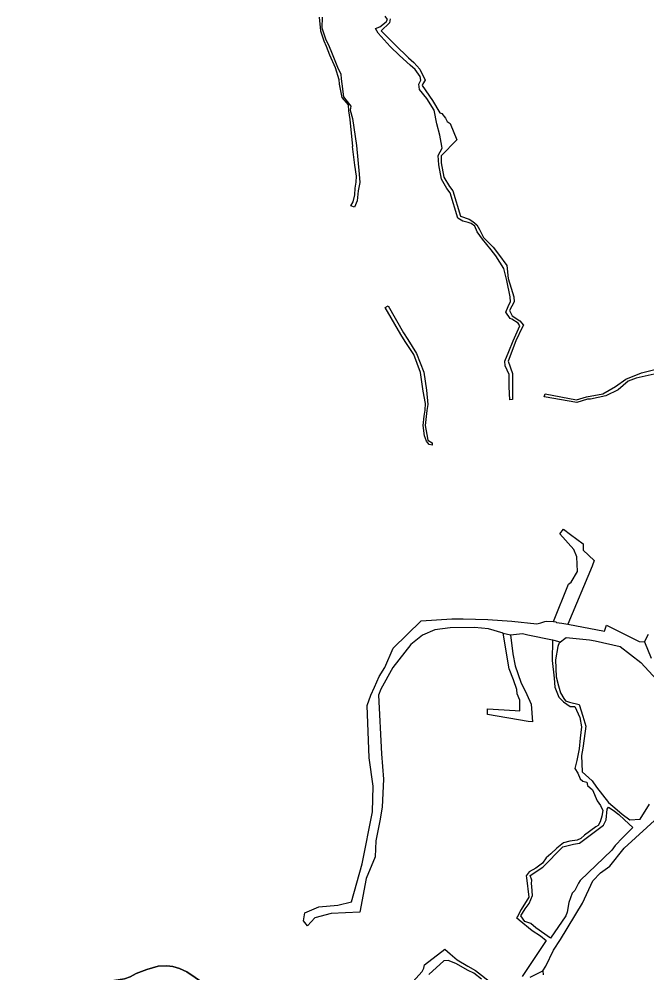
# Model space of a CAD drawing. Extents: x 548434 to 553028, y 1835329 to 1842282.
# Drawn here: x 550845 to 551237, y 1839061 to 1839657 of the extents above; entities that cross this region are included whole.
import ezdxf

# ---------------------------------------------------------------- set-up
doc = ezdxf.new("R2010")
doc.units = 0
for name, color, linetype in [('Level 27', 7, 'Continuous'), ('Level 30', 7, 'Continuous'), ('Level 31', 7, 'Continuous')]:
    doc.layers.add(name, color=color, linetype=linetype)

msp = doc.modelspace()

# ---------------------------------------------------------------- linework, layer by layer
at = {"layer": 'Level 27'}
msp.add_lwpolyline([(550979.76, 1839036.7), (550978.6741, 1839038.3954), (550979.4765, 1839037.8653), (550976.62, 1839042.25), (550972.24, 1839046.62), (550959.83, 1839055.68), (550949.48, 1839062.64), (550944.84, 1839064.78), (550940.73, 1839065.97), (550937, 1839066.48), (550931.54, 1839066.13), (550924.62, 1839064.19), (550917.93, 1839061.56), (550914.23, 1839059.63), (550910.5212, 1839058.3033), (550886.51, 1839054.61), (550863.11, 1839052.28), (550841.04, 1839049.56)], dxfattribs=at)
at = {"layer": 'Level 30'}
for p, q in [((551146.86, 1839273.93), (551151.32, 1839272.87)), ((551234.95, 1839268.35), (551239.12, 1839258.3))]:
    msp.add_line(p, q, dxfattribs=at)
for points in [[(551246.63, 1839436.57), (551229.8, 1839432.77), (551224.76, 1839430.94), (551218.57, 1839425.51), (551210.86, 1839421.72), (551201.31, 1839419.74), (551199.27, 1839419.64), (551192.69, 1839417.69), (551172.27, 1839421.12), (551172.9, 1839422.96), (551192.52, 1839419.21), (551198.69, 1839421.2), (551208.82, 1839423), (551216.76, 1839427.68), (551223.31, 1839432.18), (551233.07, 1839436.13), (551244.71, 1839439.03)], [(551146.86, 1839273.93), (551137.69, 1839276.54), (551128.98, 1839277.28), (551113.7, 1839277.24), (551104.16, 1839275.93), (551096.46, 1839272.51), (551089.22, 1839266.69), (551077.88, 1839252.34), (551070.46, 1839238.81), (551068.94, 1839235.26), (551070.82, 1839198.53), (551072.05, 1839182.87), (551071.26, 1839165.34), (551069.82, 1839156.82), (551067.4, 1839144.3), (551066.96, 1839134.46), (551061.29, 1839120.95), (551057.34, 1839099.84), (551039.56, 1839099.05), (551029.2, 1839096.28), (551024.678, 1839091.4392), (551022.133, 1839094.5041), (551023.07, 1839099.52), (551031.72, 1839103.1), (551043.63, 1839104.3), (551052.25, 1839106.3), (551058.86, 1839129.94), (551065.2, 1839162.45), (551065.64, 1839178.43), (551063.2, 1839196.15), (551062, 1839228.69), (551064.21, 1839235.08), (551066.46, 1839240.06), (551069.4, 1839246.81), (551073.05, 1839252.48), (551078.25, 1839264.4), (551095.62, 1839281.58), (551114.67, 1839282.76), (551121.76, 1839282.72), (551137.11, 1839282.35), (551152.25, 1839281.38), (551167.8, 1839279.59), (551170.34, 1839280.21), (551172.69, 1839281.14), (551173.93, 1839281.26), (551178.1, 1839281.15), (551179.52, 1839280.91), (551180.04, 1839280.41), (551183.3, 1839280.05), (551187.09, 1839279.48), (551210.05, 1839275.05), (551211.17, 1839278.77), (551231.53, 1839268.55), (551234.95, 1839268.35)], [(551151.32, 1839272.87), (551152.83, 1839260.97), (551154.28, 1839253.36), (551157.8, 1839243.27), (551161.43, 1839235.56), (551164.22, 1839229.51), (551165.16, 1839218.45), (551162.41, 1839218.65), (551137.02, 1839223.11), (551136.92, 1839226.61), (551154.28, 1839225.6), (551157.09, 1839225.35), (551157.18, 1839230.53), (551157.09, 1839232.01), (551155.5, 1839236.06), (551155.22, 1839238.6), (551153.13, 1839244.77), (551150.58, 1839251.67), (551146.86, 1839273.93)], [(551151.32, 1839272.87), (551158.9, 1839273.71), (551162.14, 1839272.76), (551177.62, 1839269.62), (551181.49, 1839268.62), (551181.61, 1839267.74), (551186.15, 1839271.05), (551200.64, 1839269.72), (551204.07, 1839268.95), (551219.72, 1839265.6), (551232.7, 1839255.56), (551242.65, 1839244.83), (551258.02, 1839231.08), (551273.37, 1839220.24), (551275.3, 1839220.01), (551285.9, 1839211.31), (551286.41, 1839210.33)], [(551234.95, 1839268.35), (551237.31, 1839273.26)], [(551074.77, 1839039.12), (551096.23, 1839062.84), (551097.27, 1839064.89), (551097.71, 1839067.1), (551110.3, 1839076.82), (551113.79, 1839073.92), (551118.17, 1839070.13), (551124.68, 1839066.2), (551129.5, 1839063.4), (551139.81, 1839055.33)], [(550841.04, 1839049.56), (550863.11, 1839052.28), (550886.51, 1839054.61), (550910.5212, 1839058.3033), (550914.23, 1839059.63), (550917.93, 1839061.56), (550924.62, 1839064.19), (550931.54, 1839066.13), (550937, 1839066.48), (550940.73, 1839065.97), (550944.84, 1839064.78), (550949.48, 1839062.64), (550959.83, 1839055.68), (550972.24, 1839046.62), (550976.62, 1839042.25), (550979.4765, 1839037.8653), (550978.6741, 1839038.3954), (550979.76, 1839036.7)], [(551133.27, 1839058.18), (551128.49, 1839061.88), (551124.92, 1839063.6), (551117.16, 1839067.79), (551112.5, 1839069.64), (551109.72, 1839069.51), (551100.42, 1839060.96)], [(551163.55, 1839059.44), (551171.5, 1839063.32), (551171.62, 1839060.77)]]:
    msp.add_lwpolyline(points, dxfattribs=at)
at = {"layer": 'Level 31'}
for points in [[(551032.01, 1839657.93), (551032.92, 1839649.42), (551034.96, 1839643.2), (551036.35, 1839639.89), (551038.5, 1839634.46), (551042.07, 1839626.49), (551044.34, 1839619.13), (551044.42, 1839616.06), (551046.23, 1839607.84), (551050.02, 1839603.18), (551050.36, 1839599.54), (551051.21, 1839594), (551052.85, 1839577.31)], [(551033.84, 1839657.81), (551033.73, 1839651.22), (551036.24, 1839643.74), (551037.8, 1839640.6), (551040.14, 1839635.04), (551043.35, 1839626.72), (551045.62, 1839622.32), (551045.68, 1839619.37), (551046.13, 1839616.42), (551047.24, 1839608.31), (551051.82, 1839602.34), (551051.32, 1839599.93), (551052.79, 1839594.71), (551055.37, 1839577.95), (551057.05, 1839560.06), (551057.32, 1839554.76), (551056.26, 1839549.65), (551055.78, 1839543.44), (551054.05, 1839539.48), (551051.69, 1839540.2), (551053.25, 1839542.8), (551054.19, 1839547.19), (551054.47, 1839551.36), (551055.04, 1839555.03), (551055.3, 1839558.82), (551054.33, 1839565.58), (551052.85, 1839577.31)], [(551076.2, 1839656.92), (551075.78, 1839654.34), (551070.63, 1839649.34), (551079.46, 1839640.67), (551087.81, 1839632.65), (551090.99, 1839629.68), (551094.8, 1839625.54), (551098.15, 1839618.64), (551096.74, 1839616.44), (551096.33, 1839615.38), (551102.79, 1839605.99), (551107.31, 1839598.2), (551108.56, 1839597.93), (551110.73, 1839594.89), (551111.81, 1839592.88), (551113.76, 1839591.67), (551117.83, 1839581.45), (551108.02, 1839571.46), (551108.19, 1839567.02), (551109.84, 1839558.15), (551113.2, 1839552.38), (551115.32, 1839549.54), (551120.07, 1839533.75), (551125.58, 1839532.04), (551127.91, 1839530.48), (551130.26, 1839528.35), (551131.93, 1839525.43), (551134.55, 1839520.6), (551140.58, 1839514.57), (551143.8, 1839510.19), (551148.98, 1839502.99), (551149.93, 1839495.05), (551151.75, 1839488.95), (551153.48, 1839483.58), (551153.66, 1839480.48), (551150.73, 1839474.93), (551152.29, 1839471.79), (551157.22, 1839468.55), (551159.34, 1839465.85), (551158.55, 1839464.34), (551154.56, 1839456.03), (551149.92, 1839443.46), (551152.59, 1839435.79), (551152.48, 1839425.84), (551152.6, 1839419.6), (551150.99, 1839419.24), (551150.53, 1839427.52), (551150.51, 1839435.03), (551148.11, 1839440.55), (551147.76, 1839443.49), (551150.33, 1839449.47), (551152.92, 1839456.17), (551157.13, 1839465.54), (551156.08, 1839467.13), (551152.25, 1839469.59), (551151.1, 1839470.02), (551148.44, 1839474), (551149.79, 1839477.48), (551150.08, 1839478.06), (551151.34, 1839480.34), (551151.06, 1839483.47), (551148.95, 1839493.62), (551147.2, 1839501.25), (551142.28, 1839509.08), (551139.27, 1839512.86), (551133.77, 1839519.57), (551130.49, 1839524), (551129.16, 1839527.6), (551126.77, 1839529.16), (551124.84, 1839529.86), (551121.65, 1839530.7), (551118.43, 1839532.54), (551113.68, 1839548.32), (551111.56, 1839551.17), (551108.2, 1839556.94), (551106.55, 1839565.81), (551106.14, 1839571.64), (551108.82, 1839576.24), (551108.49, 1839577.42), (551107.29, 1839584.32), (551105.41, 1839591.38), (551103.82, 1839599.85), (551099.06, 1839607.14), (551094.6, 1839612.88), (551094.11, 1839616.07), (551095.44, 1839618.54), (551094.9, 1839620.97), (551091.82, 1839625.31), (551088.81, 1839627.88), (551082.03, 1839634.08), (551076.32, 1839639.62), (551068.73, 1839648.03), (551067.05, 1839650.86), (551069.94, 1839651.88), (551073.84, 1839655.04), (551074.53, 1839656.54), (551073.13, 1839658.55)], [(551102.52, 1839392.4), (551102.49, 1839391.04), (551100.69, 1839391.37), (551098.94, 1839393.58), (551097.73, 1839396.97), (551096.77, 1839403.4), (551097.52, 1839409.12), (551098.07, 1839412.77), (551098.36, 1839416.93), (551096.83, 1839424.68), (551095.25, 1839436.27), (551091.05, 1839447.59), (551085.6, 1839455.74), (551082.88, 1839460), (551073.15, 1839476.88), (551074.96, 1839477.94), (551084.58, 1839461.11), (551087.39, 1839456.95), (551092.69, 1839448.25), (551097.19, 1839436.61), (551098.86, 1839425.38), (551099.79, 1839416.32), (551099.19, 1839412.59), (551098.05, 1839403.23), (551099.17, 1839397.79), (551099.71, 1839394.15), (551102.52, 1839392.4)], [(551178.1156, 1839281.1496), (551187.49, 1839304.32), (551189.2, 1839305.53), (551193.04, 1839312.33), (551192.8, 1839321.51), (551190.92, 1839325.97), (551182.02, 1839335.66), (551184.37, 1839338.68), (551188.76, 1839335.33), (551196.73, 1839329.53), (551196.65, 1839325.49), (551203.48, 1839319.17), (551202.2, 1839315.65), (551187.09, 1839279.48)], [(551177.62, 1839269.62), (551177.41, 1839256.86), (551178.48, 1839245.71), (551178.95, 1839240.23), (551181.52, 1839233.84), (551184.31, 1839231.07), (551188.59, 1839228.07), (551191.41, 1839228.06), (551194.61, 1839221.3), (551195.71, 1839215.44), (551194.86, 1839208.41), (551194.24, 1839201.81), (551192.69, 1839194.34), (551191.5, 1839189.52), (551193.23, 1839186.54), (551194.69, 1839183.07), (551196.39, 1839181.48), (551198.95, 1839180.93), (551199.28, 1839178.84), (551202.45, 1839176.05), (551205.29, 1839169.23), (551207.44, 1839166.32), (551208.89, 1839163.27), (551208.33, 1839159.79), (551207.24, 1839156.23), (551206.11, 1839153.93), (551204.54, 1839153.01), (551197.47, 1839147.8), (551195.19, 1839145.87), (551192.94, 1839144.71), (551188.39, 1839144.14), (551184.48, 1839143.19), (551180.22, 1839139.87), (551176.45, 1839136.23), (551173.5, 1839133.82), (551171.38, 1839130.41), (551167.22, 1839127.25), (551162.9, 1839124.96), (551161.01, 1839122.55), (551161.37, 1839121.32), (551162.67, 1839109.2), (551157.96, 1839101.44), (551155.51, 1839096.81), (551155.08, 1839096.5), (551156.68, 1839094.99), (551164.76, 1839088.48), (551170.02, 1839085.05), (551173.5, 1839082.29), (551158.6, 1839059.7)], [(551181.61, 1839267.74), (551180.79, 1839265.46), (551179.42, 1839257.25), (551179.78, 1839246.59), (551181.17, 1839241.09), (551182.53, 1839236.68), (551184.57, 1839233.16), (551185.73, 1839231.66), (551188.09, 1839230.88), (551194.24, 1839229.41), (551196.41, 1839222.06), (551198.35, 1839215.88), (551197.8, 1839212.82), (551196.41, 1839202.1), (551195.53, 1839197.54), (551196.1, 1839187.33), (551202.28, 1839181.75), (551204.93, 1839177.8), (551212.52, 1839168.2), (551217.83, 1839163.64), (551220.98, 1839160.87), (551225.82, 1839157.47), (551232.3, 1839157.89), (551237.96, 1839167.18)], [(551171.5, 1839063.32), (551173.28, 1839066.17), (551178.22, 1839076.22), (551182.46, 1839082.73), (551196.26, 1839105.5), (551202.62, 1839119.42), (551207.53, 1839124.43), (551213.39, 1839128.64), (551222.3, 1839139.75), (551243.35, 1839159.2), (551245.63, 1839165.23), (551245.6, 1839168.31), (551251.69, 1839177.94), (551254.31, 1839181.34), (551258.3, 1839186.12), (551264.1, 1839191.21), (551267.99, 1839193.06), (551273.71, 1839199.96), (551286.41, 1839210.33)], [(551227.62, 1839152.75), (551221.48, 1839146.37), (551216.53, 1839141.43), (551214.6, 1839138.48), (551194.81, 1839119.63), (551193.73, 1839117.96), (551191.39, 1839113.4), (551189.84, 1839111.76), (551187.81, 1839105.86), (551186.66, 1839099.94), (551185.81, 1839097.66), (551176.27, 1839083.71), (551167.16, 1839090.06), (551163.92, 1839092.8), (551160.31, 1839094.06), (551157.76, 1839097.53), (551160.52, 1839101.97), (551163.05, 1839105.2), (551165.16, 1839110.35), (551164.71, 1839115.9), (551164.44, 1839117.68), (551164.57, 1839119.81), (551163.6, 1839122.66), (551171.44, 1839127.98), (551183.96, 1839140.52), (551190.59, 1839142.33), (551194.41, 1839142.99), (551209.26, 1839154.16), (551211.08, 1839157.45), (551211.54, 1839164.03), (551212.48, 1839165.25), (551215.44, 1839163.49), (551218.97, 1839160.85), (551222.45, 1839157.37), (551227.62, 1839152.75)]]:
    msp.add_lwpolyline(points, dxfattribs=at)

doc.saveas('drawing.dxf')
